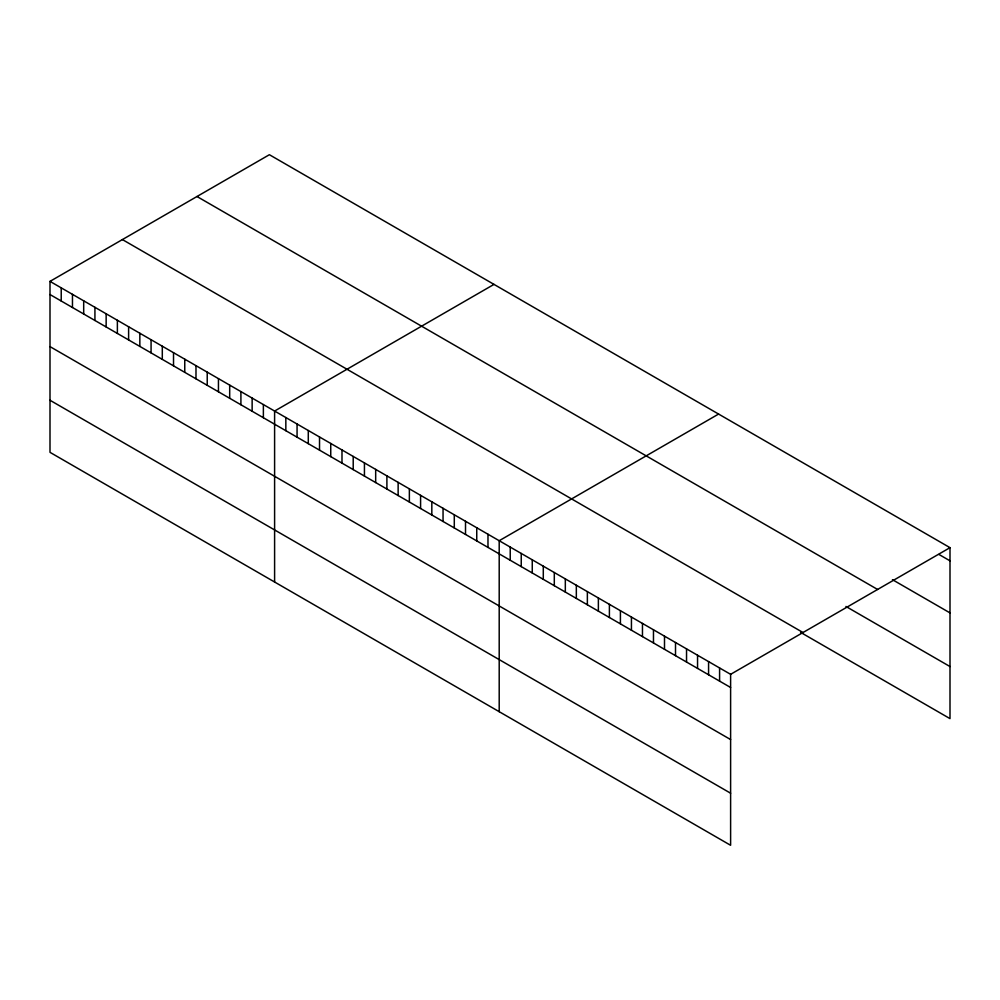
<?xml version="1.0" encoding="UTF-8"?>
<svg xmlns="http://www.w3.org/2000/svg" width="1000" height="1000" viewBox="0 0 1000 1000"><rect width="100%" height="100%" fill="white"/><g stroke="black" fill="none" stroke-linecap="round" stroke-linejoin="round"><path stroke-width="1.5" d="M50 281.375L730.612 674.325L730.612 845.288L50 452.337L50 281.375L269.387 154.713L950 547.663L950 718.625L800.625 632.388M493.988 284.387L274.6 411.05L274.6 582.013M718.587 414.062L499.2 540.725L499.2 711.688M730.612 674.325L950 547.663M938.975 554.462L950 560.825M892.45 579.675L950 612.9M196.988 196.513L877.6 589.462M845.925 606.462L950 666.55M122.4 239.575L803.012 632.525M50 294.538L730.612 687.487M50 346.613L730.612 739.562M50 400.262L730.612 793.213M719.587 667.962L719.587 681.125M708.575 661.6L708.575 674.762M697.55 655.238L697.55 668.4M686.538 648.875L686.538 662.038M675.512 642.513L675.512 655.675M664.5 636.15L664.5 649.312M653.475 629.788L653.475 642.95M642.463 623.425L642.463 636.587M631.438 617.062L631.438 630.225M620.413 610.7L620.413 623.862M609.4 604.338L609.4 617.5M598.375 597.975L598.375 611.138M587.362 591.613L587.362 604.775M576.337 585.25L576.337 598.413M565.325 578.888L565.325 592.05M554.3 572.525L554.3 585.688M543.288 566.175L543.288 579.325M532.263 559.812L532.263 572.962M521.237 553.45L521.237 566.6M510.225 547.087L510.225 560.237M487.975 534.237L487.975 547.4M476.75 527.75L476.75 540.913M465.513 521.275L465.513 534.425M454.288 514.788L454.288 527.95M443.05 508.3L443.05 521.462M431.825 501.825L431.825 514.975M420.588 495.337L420.588 508.488M409.363 488.85L409.363 502.013M398.137 482.362L398.137 495.525M386.9 475.887L386.9 489.038M375.675 469.4L375.675 482.562M364.438 462.912L364.438 476.075M353.212 456.438L353.212 469.588M341.987 449.95L341.987 463.113M330.75 443.462L330.75 456.625M319.525 436.987L319.525 450.138M308.288 430.5L308.288 443.663M297.062 424.012L297.062 437.175M285.837 417.537L285.837 430.688M263.375 404.562L263.375 417.725M252.138 398.075L252.138 411.238M240.912 391.6L240.912 404.75M229.688 385.112L229.688 398.275M218.45 378.625L218.45 391.788M207.225 372.15L207.225 385.3M195.987 365.662L195.987 378.825M184.762 359.175L184.762 372.337M173.525 352.7L173.525 365.85M162.3 346.213L162.3 359.375M151.075 339.725L151.075 352.887M139.838 333.25L139.838 346.4M128.613 326.763L128.613 339.925M117.375 320.275L117.375 333.438M106.15 313.788L106.15 326.95M94.925 307.312L94.925 320.462M83.688 300.825L83.688 313.988M72.463 294.337L72.463 307.5M61.225 287.863L61.225 301.012"/></g></svg>
